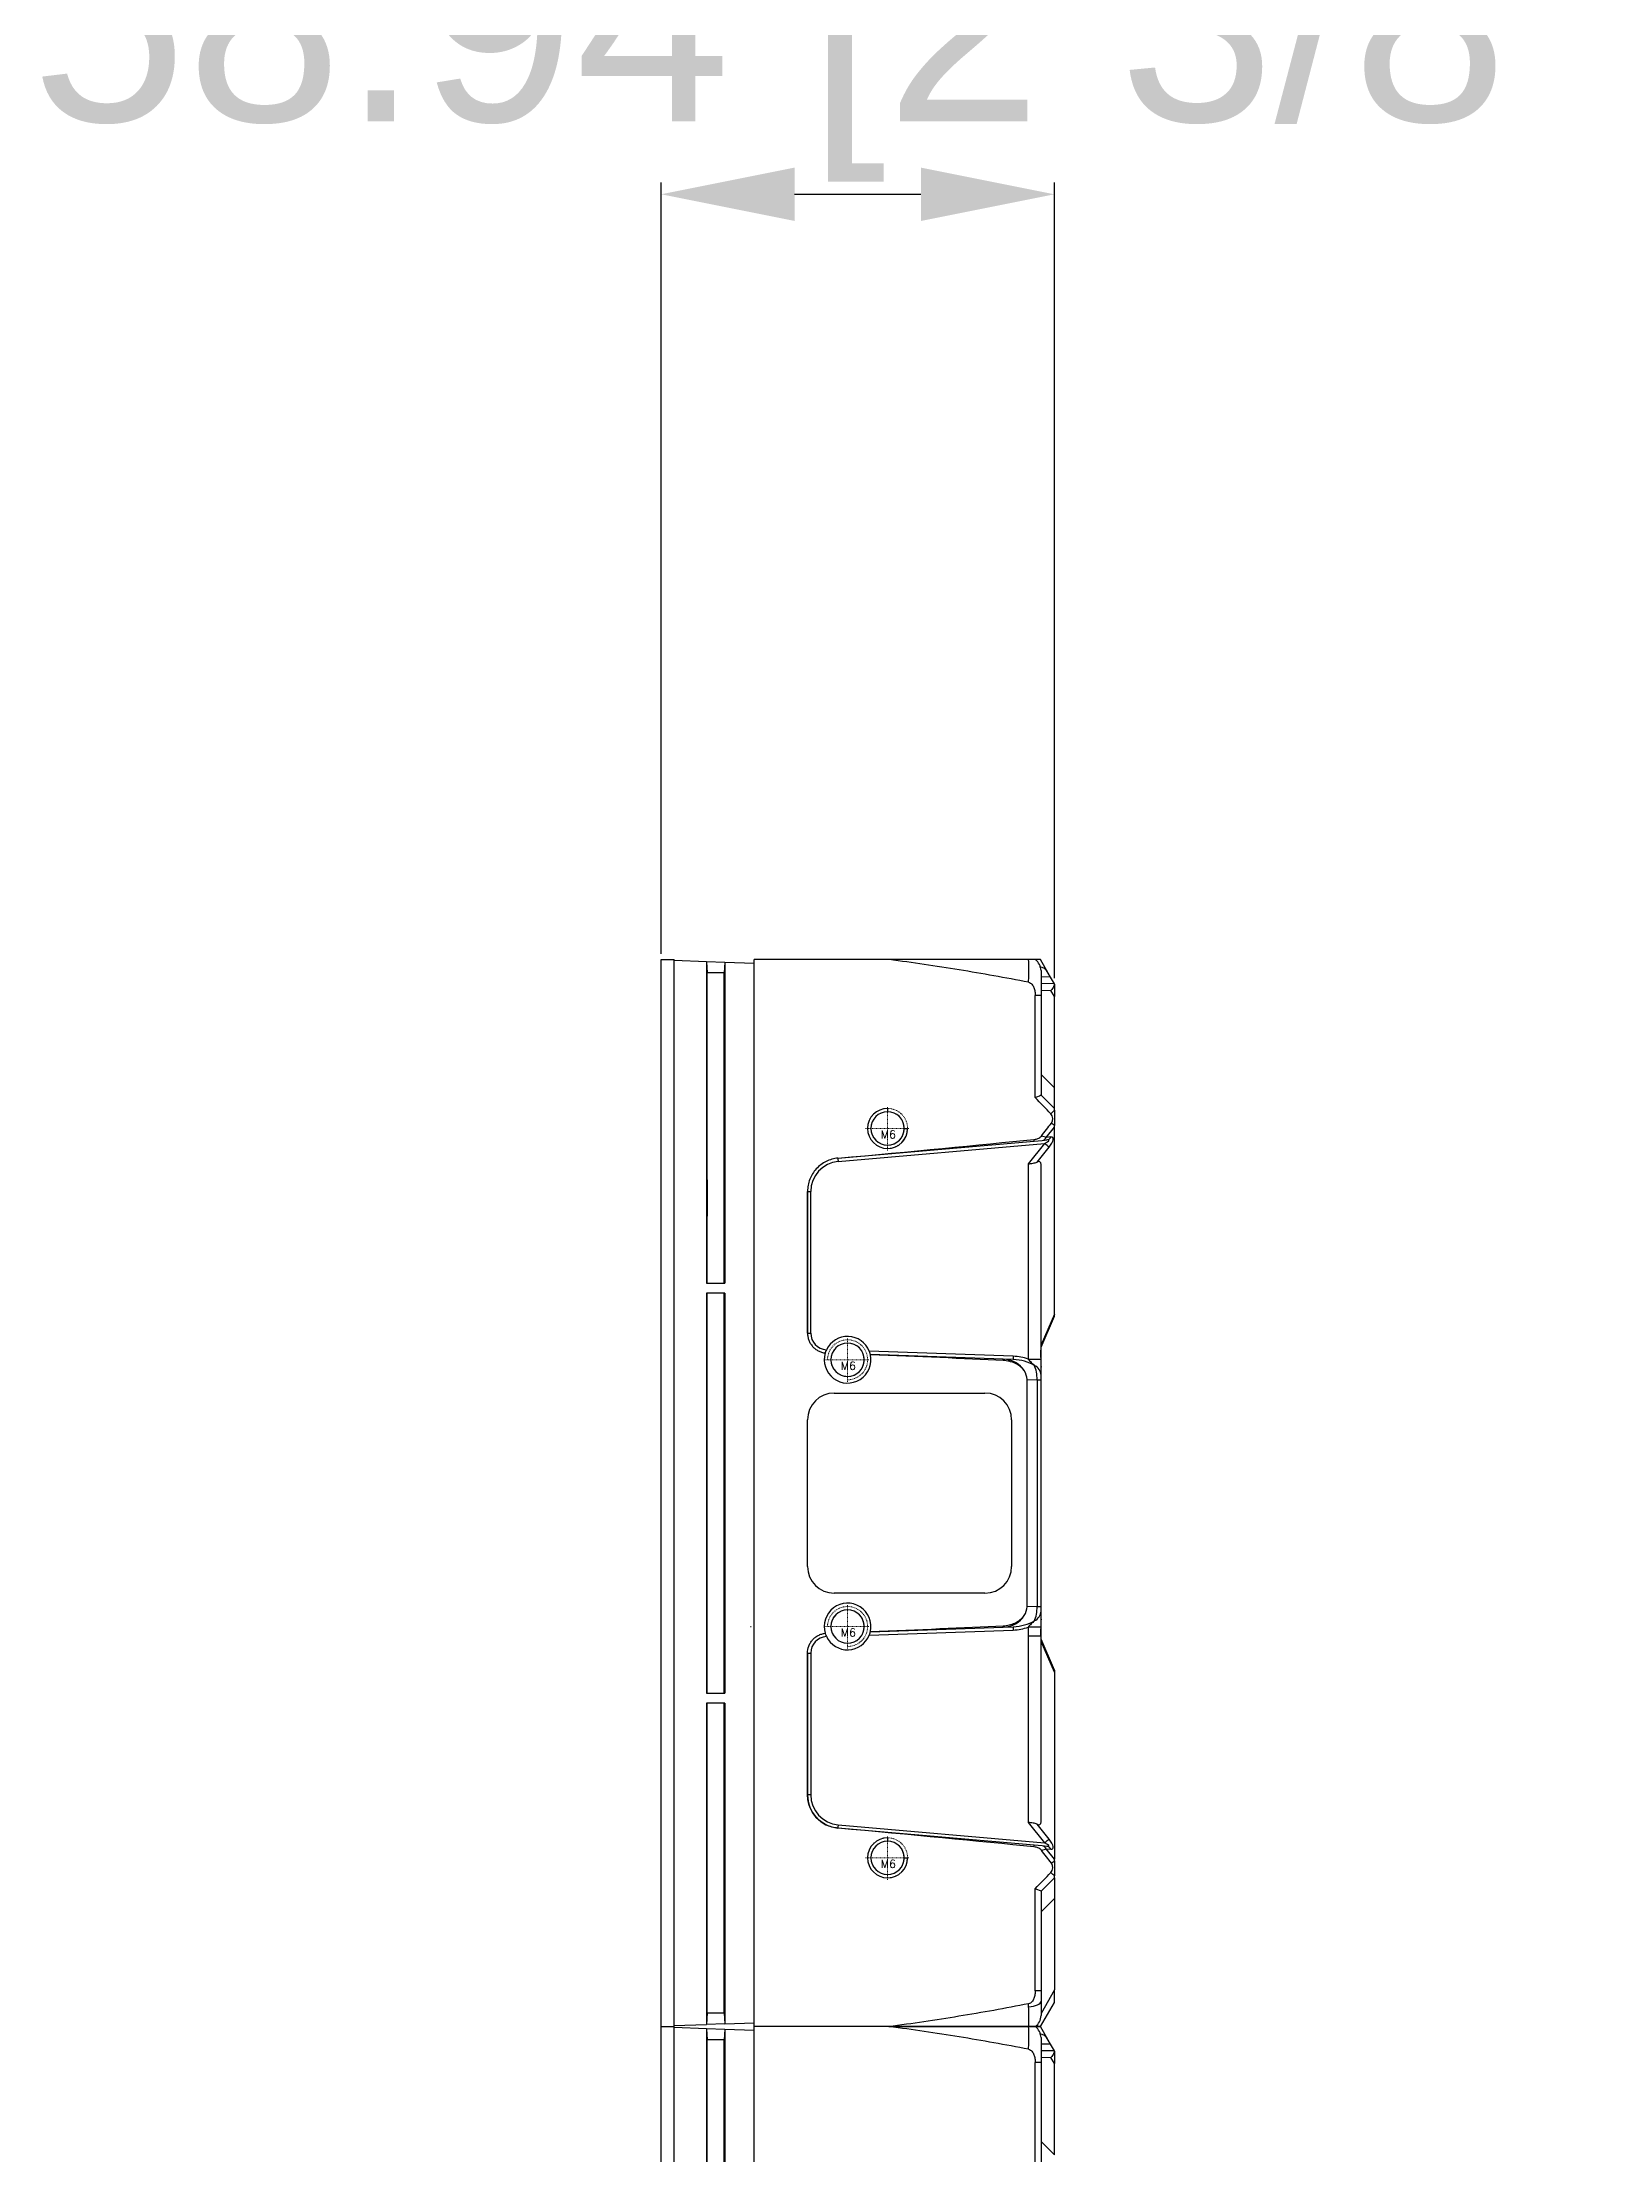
# Model space of a CAD drawing. Header units: millimetres. Extents: x 389 to 17466, y 310 to 5904.
# Drawn here: x 1372.8 to 1606.6, y 1086.9 to 1403.7 of the extents above; entities that cross this region are included whole.
import ezdxf
from ezdxf.lldxf.tags import DXFTag

# ---------------------------------------------------------------- set-up
doc = ezdxf.new("R2010")
doc.units = ezdxf.units.MM
doc.linetypes.add('CENTER', pattern=[0.6, 0.375, -0.075, 0.075, -0.075])
doc.linetypes.add('HIDDEN', pattern=[0.2, 0.1, -0.1])
doc.layers.add('1', color=7, linetype='Continuous', true_color=0xffffff)
doc.layers.add('DIM', color=4, linetype='Continuous')
doc.layers.add('screw', color=33, linetype='Continuous', lineweight=13)
doc.styles.get("Standard").update_dxf_attribs({"font": 'arial.ttf'})
doc.styles.add('TXT', font='txt.shx', dxfattribs={"bigfont": 'gbcbig.shx'})
tags = doc.linetypes.add('DASHED', pattern=[25.72, 12.86, -12.86]).pattern_tags.tags
tags[6:7] = [DXFTag(74, 4), DXFTag(75, 0), DXFTag(340, '0'), DXFTag(46, 0.0), DXFTag(50, 0.0), DXFTag(44, 0.0), DXFTag(45, 0.0)]
tags[4:5] = [DXFTag(74, 4), DXFTag(75, 0), DXFTag(340, '0'), DXFTag(46, 0.0), DXFTag(50, 0.0), DXFTag(44, 0.0), DXFTag(45, 0.0)]
doc.dimstyles.new('DIMSTYLE_14', dxfattribs={"dimtxt": 30, "dimasz": 20, "dimexe": 1.75, "dimexo": 0.875, "dimgap": 2, "dimtad": 1, "dimzin": 9, "dimdsep": 46, "dimtxsty": 'Standard', "dimblk": '_FILLED', "dimcen": 0.09, "dimadec": 0, "dimazin": 0, "dimtp": 0.05, "dimtm": 0.05, "dimtfac": 1, "dimtofl": 0, "dimtmove": 0, "dimatfit": 3, "dimldrblk": '_FILLED', "dimfxl": 1, "dimtolj": 1, "dimarcsym": 0})

# ---------------------------------------------------------------- blocks, each defined once
blk = doc.blocks.new('screw_m6_g')
at = {"layer": 'screw', "color": 1, "linetype": 'CENTER', "lineweight": 18, "ltscale": 0.12}
for p, q in [((0, -3.3), (0, 3.3)), ((-3.3, 0), (3.3, 0))]:
    blk.add_line(p, q, dxfattribs=at)
at = {"layer": 'screw', "color": 33, "linetype": 'HIDDEN', "lineweight": 18, "ltscale": 0.12}
blk.add_circle((0, 0), 2.5, dxfattribs=at)
at = {"layer": 'screw', "color": 92, "linetype": 'HIDDEN', "lineweight": 18, "ltscale": 0.12}
blk.add_arc((0, 0), 3, 270, 180, dxfattribs=at)
at = {"layer": 'screw', "color": 6, "lineweight": 18, "style": 'TXT'}
blk.add_text('M6', height=1.2, dxfattribs=at).set_placement((-1.02, -1.5))
blk = doc.blocks.new('A$C138409bd')
at = {"layer": '1', "color": 155, "linetype": 'Continuous'}
for p, q in [((1.94, 0.15), (1.94, 159.85)), ((6.8, 159.68), (1.94, 159.85)), ((6.8, 159.68), (6.8, 111.5)), ((6.81, 159.68), (6.8, 159.68)), ((6.81, 159.68), (6.89, 158.01)), ((9.53, 159.59), (6.81, 159.68)), ((9.53, 159.59), (9.45, 158.01)), ((9.53, 159.59), (9.53, 111.5)), ((13.94, 159.43), (9.53, 159.59)), ((9.53, 159.59), (9.53, 159.59)), ((13.94, 0.57), (13.94, 159.43)), ((6.89, 111.5), (6.89, 158.01)), ((9.45, 158.01), (6.89, 158.01)), ((9.45, 111.5), (9.45, 158.01)), ((6.8, 111.5), (9.53, 111.5)), ((9.53, 110), (6.8, 110)), ((6.8, 110), (6.8, 50)), ((6.89, 50), (6.89, 110)), ((9.45, 100.05), (9.45, 110)), ((9.53, 110), (9.53, 50)), ((9.45, 83.83), (9.45, 100.05)), ((9.45, 59.02), (9.45, 83.83)), ((9.45, 50), (9.45, 59.02)), ((6.8, 50), (9.53, 50)), ((6.8, 48.5), (6.8, 0.34)), ((9.53, 48.5), (6.8, 48.5)), ((6.89, 2.08), (6.89, 48.5)), ((9.45, 2.08), (9.45, 48.5)), ((9.53, 48.5), (9.53, 0.44)), ((1.94, 0.15), (6.8, 0.32)), ((6.89, 2.08), (6.8, 0.34)), ((9.53, 0.42), (6.8, 0.32)), ((6.8, 0.34), (6.8, 0.32)), ((6.89, 2.08), (9.45, 2.08)), ((9.45, 2.08), (9.53, 0.44)), ((9.53, 0.42), (13.94, 0.57)), ((9.53, 0.44), (9.53, 0.42))]:
    blk.add_line(p, q, dxfattribs=at)
at = {"layer": '1'}
for p, q in [((1.94, 0.15), (1.94, 159.85)), ((6.8, 159.68), (1.94, 159.85)), ((6.8, 159.68), (6.8, 111.5)), ((6.81, 159.68), (6.8, 159.68)), ((6.81, 159.68), (6.89, 158.01)), ((9.53, 159.59), (6.81, 159.68)), ((9.53, 159.59), (9.45, 158.01)), ((9.53, 159.59), (9.53, 111.5)), ((13.94, 159.43), (9.53, 159.59)), ((9.53, 159.59), (9.53, 159.59)), ((13.94, 0.57), (13.94, 159.43)), ((6.89, 111.5), (6.89, 158.01)), ((9.45, 158.01), (6.89, 158.01)), ((9.45, 111.5), (9.45, 158.01)), ((6.8, 111.5), (9.53, 111.5)), ((9.53, 110), (6.8, 110)), ((6.8, 110), (6.8, 50)), ((6.89, 50), (6.89, 110)), ((9.45, 100.05), (9.45, 110)), ((9.53, 110), (9.53, 50)), ((9.45, 83.83), (9.45, 100.05)), ((9.45, 59.02), (9.45, 83.83)), ((9.45, 50), (9.45, 59.02)), ((6.8, 50), (9.53, 50)), ((6.8, 48.5), (6.8, 0.34)), ((9.53, 48.5), (6.8, 48.5)), ((6.89, 2.08), (6.89, 48.5)), ((9.45, 2.08), (9.45, 48.5)), ((9.53, 48.5), (9.53, 0.44)), ((1.94, 0.15), (6.8, 0.32)), ((6.89, 2.08), (6.8, 0.34)), ((9.53, 0.42), (6.8, 0.32)), ((6.8, 0.34), (6.8, 0.32)), ((6.89, 2.08), (9.45, 2.08)), ((9.45, 2.08), (9.53, 0.44)), ((9.53, 0.42), (13.94, 0.57)), ((9.53, 0.44), (9.53, 0.42))]:
    blk.add_line(p, q, dxfattribs=at)
at = {"layer": '1', "color": 155, "linetype": 'DASHED', "lineweight": 5}
for p, q in [((6.8, 111.5), (6.8, 159.68)), ((6.81, 159.68), (6.89, 158.01)), ((9.53, 129.58), (9.53, 159.59)), ((6.89, 158.01), (9.45, 158.01)), ((9.44, 132.91), (9.44, 140.09)), ((9.55, 132.45), (9.55, 139.23)), ((6.94, 134.23), (6.94, 134.24)), ((6.93, 121.53), (6.93, 126.99)), ((9.53, 116.17), (9.53, 124.57)), ((9.55, 112.21), (9.55, 121.43)), ((6.8, 50), (6.8, 110)), ((9.55, 98.76), (9.55, 109.31)), ((9.55, 64.24), (9.55, 95.86)), ((9.55, 50.79), (9.55, 61.34)), ((9.53, 52.14), (9.53, 59.98)), ((13.44, 60.04), (13.44, 59.91)), ((6.8, 0.35), (6.8, 48.5)), ((9.55, 17.25), (9.55, 3.4)), ((9.53, 0.45), (9.53, 3.08))]:
    blk.add_line(p, q, dxfattribs=at)
at = {"layer": '1', "color": 155, "linetype": 'Continuous'}
for points in [[(13.94, 115.74), (13.95, 115.74), (13.96, 115.74)], [(13.94, 115.74), (13.95, 115.74), (13.96, 115.74)], [(13.96, 44.36), (13.95, 44.36), (13.94, 44.36)], [(13.96, 44.36), (13.95, 44.36), (13.94, 44.36)]]:
    blk.add_open_spline(points, degree=2, dxfattribs=at)
at = {"layer": '1'}
for points in [[(13.94, 115.74), (13.95, 115.74), (13.96, 115.74)], [(13.94, 115.74), (13.95, 115.74), (13.96, 115.74)], [(13.96, 44.36), (13.95, 44.36), (13.94, 44.36)], [(13.96, 44.36), (13.95, 44.36), (13.94, 44.36)]]:
    blk.add_open_spline(points, degree=2, dxfattribs=at)
at = {"layer": 'DIM', "color": 82, "linetype": 'Continuous'}
for p, q in [((0, 0), (0, 160)), ((0, 160), (1.94, 160)), ((1.94, 0), (1.94, 160)), ((0, 0), (1.94, 0))]:
    blk.add_line(p, q, dxfattribs=at)
blk = doc.blocks.new('_FILLED')
at = {"color": 0, "linetype": 'ByBlock'}
blk.add_solid([(0, 0), (-1, 0.2), (-1, -0.2)], dxfattribs=at)
blk = doc.blocks.new('*D176')
at = {"color": 0, "lineweight": -2, "transparency": 16777216}
for p, q in [((1465.57, 1267.03), (1465.57, 1382.67)), ((1524.51, 1263.39), (1524.51, 1382.67)), ((1485.57, 1380.92), (1504.51, 1380.92))]:
    blk.add_line(p, q, dxfattribs=at)
at = {"layer": 'Defpoints', "color": 0, "transparency": 16777216}
for p in [(1524.51, 1380.92), (1465.57, 1266.16), (1524.51, 1262.52)]:
    blk.add_point(p, dxfattribs=at)
at = {"color": 0, "lineweight": -2, "transparency": 16777216, "xscale": 20, "yscale": 20, "zscale": 20, "rotation": 180}
blk.add_blockref('_FILLED', (1465.57, 1380.92), dxfattribs=at)
at = {"color": 0, "lineweight": -2, "transparency": 16777216, "xscale": 20, "yscale": 20, "zscale": 20}
blk.add_blockref('_FILLED', (1524.51, 1380.92), dxfattribs=at)
at = {"color": 0, "transparency": 16777216, "insert": (1495.04, 1402.34), "char_height": 30, "attachment_point": 5}
blk.add_mtext('\\A1;58.94 [2 3/8"]', dxfattribs=at)

msp = doc.modelspace()

# ---------------------------------------------------------------- linework, layer by layer
at = {"color": 7, "linetype": 'Continuous', "true_color": 0xffffff}
for p, q in [((1499.7629, 1266.1558), (1479.5084, 1266.1558)), ((1479.5084, 1106.1558), (1479.5084, 1266.1558)), ((1520.6418, 1266.1558), (1499.7629, 1266.1558)), ((1521.6435, 1266.1558), (1520.6418, 1266.1558)), ((1521.7152, 1266.1558), (1521.7678, 1266.0627)), ((1522.4518, 1266.1558), (1521.7152, 1266.1558)), ((1523.5865, 1264.1489), (1522.4518, 1266.1558)), ((1523.9374, 1263.5283), (1523.5865, 1264.1489)), ((1522.5084, 1260.8016), (1521.6435, 1260.8016)), ((1521.6435, 1245.4723), (1521.6435, 1260.8016)), ((1523.9374, 1263.5283), (1522.5081, 1263.5533)), ((1524.5084, 1262.5185), (1522.5084, 1262.5534)), ((1522.5084, 1261.5671), (1523.9947, 1261.5411)), ((1522.5084, 1260.8016), (1522.5084, 1245.8424)), ((1524.5084, 1262.5185), (1523.9374, 1263.5283)), ((1524.5084, 1260.6327), (1523.9947, 1261.5411)), ((1524.5084, 1262.4567), (1524.5084, 1262.5185)), ((1524.5084, 1262.4567), (1524.5084, 1260.6327)), ((1524.5084, 1246.9467), (1524.5084, 1260.6327)), ((1524.5084, 1246.9467), (1522.5084, 1248.9467)), ((1524.5084, 1243.8424), (1522.5084, 1245.8424)), ((1524.5084, 1243.8424), (1524.5084, 1246.9467)), ((1499.5084, 1243.8412), (1499.5084, 1243.3412)), ((1524.5084, 1243.5648), (1524.5084, 1243.8424)), ((1524.5084, 1243.5648), (1524.5084, 1241.2956)), ((1492.0726, 1236.3803), (1521.4674, 1238.952)), ((1492.0987, 1235.8822), (1523.0345, 1238.5887)), ((1502.0084, 1240.8412), (1502.5084, 1240.8412)), ((1523.0345, 1238.5887), (1520.5782, 1235.5253)), ((1521.4674, 1238.952), (1522.6811, 1239.0582)), ((1522.6811, 1239.0582), (1523.361, 1239.1176)), ((1523.3011, 1239.4997), (1524.5084, 1241.022)), ((1523.981, 1239.5592), (1523.3011, 1239.4997)), ((1524.5084, 1241.022), (1524.5084, 1241.2956)), ((1524.5084, 1213.005), (1524.5084, 1241.022)), ((1520.5782, 1235.5253), (1520.5782, 1206.2511)), ((1521.9223, 1235.8087), (1523.7067, 1238.034)), ((1522.5084, 1207.6035), (1522.5084, 1235.4374)), ((1487.5084, 1231.3993), (1487.507, 1231.3993)), ((1487.507, 1231.3993), (1487.507, 1210.1563)), ((1487.5084, 1231.3993), (1487.9909, 1231.3993)), ((1487.5084, 1210.1563), (1487.5084, 1231.3993)), ((1487.9909, 1210.1563), (1487.9909, 1231.3993)), ((1487.5084, 1210.1563), (1487.507, 1210.1563)), ((1487.5084, 1210.1563), (1487.9909, 1210.1563)), ((1524.5084, 1213.005), (1522.5084, 1208.3948)), ((1522.5084, 1208.0668), (1524.5084, 1212.677)), ((1524.5084, 1212.677), (1524.5084, 1213.005)), ((1490.1586, 1207.1701), (1490.1606, 1207.1765)), ((1518.3477, 1206.682), (1496.766, 1207.4357)), ((1516.8525, 1206.2345), (1496.9216, 1206.9305)), ((1496.9278, 1206.9025), (1496.9216, 1206.9305)), ((1522.4914, 1207.6035), (1522.5084, 1207.6035)), ((1522.4914, 1207.6035), (1522.4914, 1206.2511)), ((1522.5084, 1206.2798), (1522.5084, 1207.6035)), ((1518.3477, 1206.1823), (1516.8525, 1206.2345)), ((1520.5782, 1206.2511), (1522.4914, 1206.2511)), ((1522.5084, 1205.0535), (1522.5084, 1206.2798)), ((1522.5084, 1203.8509), (1522.5084, 1205.0535)), ((1522.5084, 1203.1297), (1522.5084, 1203.8509)), ((1491.5084, 1201.1558), (1514.1084, 1201.1558)), ((1520.4084, 1203.1826), (1521.9226, 1203.1297)), ((1520.4084, 1169.1289), (1520.4084, 1203.1826)), ((1521.9226, 1203.1297), (1521.9226, 1169.1818)), ((1521.9226, 1203.1297), (1522.5084, 1203.1297)), ((1522.5084, 1169.1818), (1522.5084, 1203.1297)), ((1487.5084, 1175.1558), (1487.5084, 1197.1558)), ((1518.1084, 1197.1558), (1518.1084, 1175.1558)), ((1514.1084, 1171.1558), (1491.5084, 1171.1558)), ((1521.9226, 1169.1818), (1520.4084, 1169.1289)), ((1521.9226, 1169.1818), (1522.5084, 1169.1818)), ((1522.5084, 1168.4606), (1522.5084, 1169.1818)), ((1496.9216, 1165.381), (1516.8525, 1166.077)), ((1516.8525, 1166.077), (1518.3477, 1166.1292)), ((1520.5782, 1166.0604), (1520.5782, 1164.708)), ((1522.4914, 1166.0604), (1520.5782, 1166.0604)), ((1522.4914, 1166.0604), (1522.4914, 1164.708)), ((1522.5084, 1167.258), (1522.5084, 1168.4606)), ((1522.5084, 1166.0317), (1522.5084, 1167.258)), ((1522.5084, 1164.708), (1522.5084, 1166.0317)), ((1496.766, 1164.8758), (1518.3477, 1165.6295)), ((1496.9216, 1165.381), (1496.9278, 1165.409)), ((1522.4914, 1164.708), (1520.5782, 1164.708)), ((1520.5782, 1164.708), (1520.5782, 1136.7862)), ((1522.5084, 1164.708), (1522.4914, 1164.708)), ((1522.5084, 1136.8741), (1522.5084, 1164.708)), ((1524.5084, 1159.6345), (1522.5084, 1164.2447)), ((1524.5084, 1159.3065), (1522.5084, 1163.9167)), ((1487.5084, 1162.1552), (1487.507, 1162.1552)), ((1487.507, 1162.1552), (1487.507, 1140.9122)), ((1487.5084, 1140.9122), (1487.5084, 1162.1552)), ((1487.5084, 1162.1552), (1487.9909, 1162.1552)), ((1487.9909, 1162.1552), (1487.9909, 1140.9122)), ((1524.5084, 1159.6345), (1524.5084, 1159.3065)), ((1524.5084, 1159.3065), (1524.5084, 1131.2895)), ((1487.5084, 1140.9122), (1487.507, 1140.9122)), ((1487.9909, 1140.9122), (1487.5084, 1140.9122)), ((1521.4674, 1133.3595), (1492.0726, 1135.9312)), ((1492.0987, 1136.4293), (1523.0345, 1133.7228)), ((1499.5084, 1134.4703), (1499.5084, 1133.9703)), ((1520.5782, 1136.7862), (1523.0345, 1133.7228)), ((1523.7067, 1134.2775), (1521.9223, 1136.5028)), ((1502.0084, 1131.4703), (1502.5084, 1131.4703)), ((1522.6811, 1133.2533), (1521.4674, 1133.3595)), ((1523.361, 1133.1939), (1522.6811, 1133.2533)), ((1523.3011, 1132.8118), (1523.981, 1132.7523)), ((1524.5084, 1131.2895), (1523.3011, 1132.8118)), ((1524.5084, 1131.0159), (1524.5084, 1131.2895)), ((1524.5084, 1131.0159), (1524.5084, 1128.7467)), ((1522.5084, 1126.4691), (1524.5084, 1128.4691)), ((1524.5084, 1128.4691), (1524.5084, 1128.7467)), ((1524.5084, 1128.4691), (1524.5084, 1125.3648)), ((1521.6435, 1111.5458), (1521.6435, 1126.8392)), ((1522.5084, 1126.4691), (1522.5084, 1111.5458)), ((1524.5084, 1125.3648), (1522.5084, 1123.3648)), ((1524.5084, 1125.3648), (1524.5084, 1111.6788)), ((1520.6575, 1109.1447), (1520.6421, 1109.5786)), ((1522.5084, 1111.5458), (1521.6435, 1111.5458)), ((1522.4518, 1106.1558), (1524.5084, 1109.793)), ((1524.5084, 1111.6788), (1522.5084, 1108.1416)), ((1522.5084, 1111.5458), (1522.5084, 1109.9809)), ((1522.5084, 1109.9809), (1522.5084, 1107.8024)), ((1524.5084, 1109.793), (1524.5084, 1111.6788)), ((1499.6939, 1106.1558), (1479.5084, 1106.1558)), ((1499.7629, 1106.1558), (1479.5084, 1106.1558)), ((1479.5084, 946.1558), (1479.5084, 1106.1558)), ((1499.6939, 1106.1558), (1520.6421, 1106.1558)), ((1520.6418, 1106.1558), (1499.7629, 1106.1558)), ((1521.6435, 1106.1558), (1520.6418, 1106.1558)), ((1520.6421, 1106.1558), (1521.6435, 1106.1558)), ((1521.6435, 1106.1558), (1522.4518, 1106.1558)), ((1521.7152, 1106.1558), (1521.7678, 1106.0627)), ((1522.4518, 1106.1558), (1521.7152, 1106.1558)), ((1523.5865, 1104.1489), (1522.4518, 1106.1558)), ((1523.9374, 1103.5283), (1522.5081, 1103.5533)), ((1524.5084, 1102.5185), (1522.5084, 1102.5534)), ((1523.9374, 1103.5283), (1523.5865, 1104.1489)), ((1524.5084, 1102.5185), (1523.9374, 1103.5283)), ((1524.5084, 1102.4567), (1524.5084, 1102.5185)), ((1524.5084, 1102.4567), (1524.5084, 1100.6327)), ((1522.5084, 1100.8016), (1521.6435, 1100.8016)), ((1521.6435, 1085.4723), (1521.6435, 1100.8016)), ((1522.5084, 1101.5671), (1523.9947, 1101.5411)), ((1522.5084, 1100.8016), (1522.5084, 1085.8424)), ((1524.5084, 1100.6327), (1523.9947, 1101.5411)), ((1524.5084, 1086.9467), (1524.5084, 1100.6327)), ((1524.5084, 1086.9467), (1522.5084, 1088.9467))]:
    msp.add_line(p, q, dxfattribs=at)
for centre, radius, start, end in [((1520.5084, 1264.5091), 2, 0, 55.419837), ((1499.5084, 1240.8412), 3, 90, 0), ((1499.5084, 1240.8412), 2.5, 90, 0), ((1499.5084, 1240.8412), 2.5, 0, 90), ((1523.2254, 1242.2969), 1.063, 322.57469, 43.872945), ((1492.4909, 1231.3993), 4.5, 95, 180), ((1490.4909, 1210.1563), 2.5, 180, 266.729489), ((1493.5084, 1206.1558), 3.5, 163.152704, 12.318559), ((1493.5084, 1206.1558), 3.5, 21.449963, 154.539069), ((1493.5084, 1206.1558), 2.5, 90, 89.999906), ((1491.5084, 1197.1558), 4, 90, 180), ((1514.1084, 1197.1558), 4, 0, 90), ((1491.5084, 1175.1558), 4, 180, 270), ((1514.1084, 1175.1558), 4, 270, 0), ((1493.5084, 1166.1558), 3.5, 347.681441, 196.847296), ((1493.5084, 1166.1558), 2.5, 90, 89.999906), ((1490.4909, 1162.1552), 2.5, 93.270511, 180), ((1493.5084, 1166.1558), 3.5, 205.460931, 338.550037), ((1492.5084, 1140.9122), 5, 180, 265), ((1492.4909, 1140.9122), 4.5, 180, 265), ((1499.5084, 1131.4703), 3, 90, 0), ((1499.5084, 1131.4703), 2.5, 90, 0), ((1499.5084, 1131.4703), 2.5, 0, 90), ((1523.2254, 1130.0146), 1.063, 316.127055, 37.42531), ((1520.5084, 1107.8024), 2, 304.580163, 0), ((1520.5084, 1104.5091), 2, 0, 55.419837)]:
    msp.add_arc(centre, radius, start, end, dxfattribs=at)
for centre, major_axis, ratio, start_param, end_param in [((1522.7246, 1263.6415), (-0.7287, 1.3301), 0.65927656, 4.73274637, 5.93659404), ((1520.5084, 1245.014), (-2, -0.8284), 0.00617106, 2.1717779, 3.13903652), ((1426.171, 1339.3514), (114.5887, -114.5887), 0.01234165, 0.56027198, 0.59842544), ((1523.2254, 1242.2969), (-1.4142, -1.4142), 0.01234165, 2.13106831, 2.69482401), ((1483.4697, 1236.6314), (57.2986, 5.013), 0.01738601, 4.86160843, 5.43564829), ((1521.3802, 1239.9482), (0.0872, -0.9962), 0.01738601, 0, 0.72325931), ((1426.171, 1119.9135), (-114.5867, -144.4911), 0.01084528, 2.55641211, 2.58129301), ((1521.3615, 1239.9465), (-2.155, 0.5014), 0.00443093, 3.59349983, 4.12511218), ((1522.594, 1240.0544), (0.0872, -0.9962), 0.83137118, 0, 0.90941403), ((1521.9724, 1238.4942), (-1.7434, -0.5669), 0.15798453, 2.17351674, 3.74127137), ((1522.9996, 1238.5887), (-0.7802, 0.6256), 0.02183978, 3.59568381, 4.68515783), ((1523.2739, 1240.1138), (0.0872, -0.9962), 0.83137118, 0, 0.90941403), ((1522.6795, 1237.9396), (-1.5824, -1.5434), 0.31531687, 1.94173851, 3.50949314), ((1523.2254, 1242.2969), (-1.567, 1.2427), 0.01084528, 3.76189291, 4.15208934), ((1492.1162, 1235.8822), (-0.0436, 0.4981), 0.03476685, 0, 1.56775463), ((1491.9855, 1237.3765), (0.0872, -0.9962), 0.01738601, 0, 0.14921945), ((1520.5084, 1232.8879), (-1.8463, -2.9615), 0.25965506, 2.74694002, 3.53251727), ((1483.4697, 1206.3997), (-57.2987, 2.0009), 0.01744178, 4.0909819, 4.4759059), ((1516.8176, 1205.2351), (0.0349, 0.9994), 0.01744178, 5.66177823, 6.28318531), ((1516.7466, 1203.2364), (-3.5844, 0.1217), 0.83648297, 3.62505593, 4.71123694), ((1518.3651, 1206.682), (-0.0174, -0.4997), 0.03487826, 4.71360696, 6.28318531), ((1518.2211, 1203.1843), (-5.1275, 0.1734), 0.68220517, 4.2579442, 4.7107765), ((1518.2386, 1203.1843), (-4.7742, 0.1621), 0.62801245, 3.98122979, 4.71086024), ((1516.1657, 1203.2567), (-4.2413, 0.1481), 0.70689131, 3.16627283, 3.62620798), ((1520.5084, 1203.105), (-0.0598, -2.9997), 0.47117881, 1.58842652, 2.40491222), ((1520.5084, 1203.8509), (-2, 0), 0.83951735, 3.14159265, 4.19232298), ((1516.1657, 1169.0548), (-4.2413, -0.1481), 0.70689131, 2.65697733, 3.11691248), ((1520.5084, 1169.2065), (-0.0598, 2.9997), 0.47117881, 3.87827309, 4.69475879), ((1483.4697, 1165.9118), (-57.2987, -2.0009), 0.01744178, 1.80727941, 2.19220341), ((1516.7466, 1169.0751), (-3.5844, -0.1217), 0.83648297, 1.57194837, 2.65812937), ((1516.8176, 1167.0764), (0.0349, -0.9994), 0.01744178, 0, 0.62140708), ((1518.3651, 1165.6295), (-0.0174, 0.4997), 0.03487826, 0, 1.56957835), ((1518.2386, 1169.1272), (-4.7742, -0.1621), 0.62801245, 1.57232507, 2.30195552), ((1518.2211, 1169.1272), (-5.1275, -0.1734), 0.68220517, 1.57240881, 2.02524111), ((1520.5084, 1168.4606), (2, 0), 0.83951735, 5.23245498, 6.28318531), ((1492.1162, 1136.4293), (-0.0436, -0.4981), 0.03476685, 4.71543068, 6.28318531), ((1491.9855, 1134.935), (0.0872, 0.9962), 0.01738601, 6.13396586, 6.28318531), ((1483.4697, 1135.6801), (57.2986, -5.013), 0.01738601, 0.84753701, 1.42157688), ((1520.5084, 1139.4236), (-1.8463, 2.9615), 0.25965506, 2.75066804, 3.53624528), ((1522.9996, 1133.7228), (-0.7802, -0.6256), 0.02183978, 1.59802748, 2.6875015), ((1522.6795, 1134.3719), (-1.5824, 1.5434), 0.31531687, 2.77369217, 4.3414468), ((1521.3802, 1132.3633), (0.0872, 0.9962), 0.01738601, 5.55992599, 6.28318531), ((1521.3615, 1132.365), (-2.155, -0.5014), 0.00443093, 2.15807313, 2.68968547), ((1426.171, 1252.398), (-114.5867, 144.4911), 0.01084528, 3.70189229, 3.7267732), ((1522.594, 1132.2571), (0.0872, 0.9962), 0.83137118, 5.37377127, 6.28318531), ((1521.9724, 1133.8173), (-1.7434, 0.5669), 0.15798453, 2.54191393, 4.10966856), ((1523.2739, 1132.1977), (0.0872, 0.9962), 0.83137118, 5.37377127, 6.28318531), ((1523.2254, 1130.0146), (1.567, 1.2427), 0.01084528, 5.27268862, 5.66288505), ((1426.171, 1032.9601), (-114.5887, -114.5887), 0.01234165, 2.54316721, 2.58132067), ((1523.2254, 1130.0146), (-1.4142, 1.4142), 0.01234165, 3.5883613, 4.152117), ((1520.5084, 1127.2975), (-2, 0.8284), 0.00617106, 3.14414879, 4.11140741), ((1520.5084, 1109.9809), (2, 0), 0.41928599, 4.78702416, 6.28318531), ((1522.7246, 1103.6415), (-0.7287, 1.3301), 0.65927656, 4.73274637, 5.93659404)]:
    msp.add_ellipse(centre, major_axis=major_axis, ratio=ratio, start_param=start_param, end_param=end_param, dxfattribs=at)
for points, knots in [([(1520.6418, 1262.7625), (1517.179, 1263.4339), (1513.7078, 1264.0528), (1506.7494, 1265.191), (1503.2624, 1265.7123), (1499.7629, 1266.1558)], [0, 0, 0, 0, 0.5, 0.5, 1, 1, 1, 1]), ([(1520.6418, 1262.7625), (1520.6566, 1263.1478), (1520.6679, 1263.5173), (1520.6831, 1264.2178), (1520.6869, 1264.5379), (1520.6869, 1265.12), (1520.683, 1265.3836), (1520.6679, 1265.8278), (1520.6567, 1266.0116), (1520.6418, 1266.1558)], [0, 0, 0, 0, 0.25, 0.25, 0.5, 0.5, 0.75, 0.75, 1, 1, 1, 1]), ([(1522.5084, 1264.5091), (1522.5084, 1264.5091), (1522.5084, 1264.4849), (1522.5084, 1264.3904), (1522.5084, 1264.3189), (1522.5084, 1264.1326), (1522.5084, 1264.0187), (1522.5084, 1263.7496), (1522.5084, 1263.5932), (1522.5084, 1263.2516), (1522.5084, 1263.0652), (1522.5084, 1262.6607), (1522.5084, 1262.4453), (1522.5084, 1262), (1522.5084, 1261.7671), (1522.5084, 1261.2883), (1522.5084, 1261.0463), (1522.5084, 1260.8016)], [0, 0, 0, 0, 0.125, 0.125, 0.25, 0.25, 0.375, 0.375, 0.5, 0.5, 0.625, 0.625, 0.75, 0.75, 0.875, 0.875, 1, 1, 1, 1]), ([(1520.6418, 1262.7625), (1520.7399, 1262.7434), (1520.831, 1262.7047), (1520.999, 1262.5982), (1521.0724, 1262.5328), (1521.2703, 1262.3113), (1521.3662, 1262.1379), (1521.5135, 1261.7707), (1521.5626, 1261.5817), (1521.6278, 1261.1962), (1521.6435, 1260.9988), (1521.6435, 1260.8016)], [0, 0, 0, 0, 0.125, 0.125, 0.25, 0.25, 0.5, 0.5, 0.75, 0.75, 1, 1, 1, 1]), ([(1524.5084, 1262.4567), (1524.503, 1262.4208), (1524.491, 1262.3696), (1524.4483, 1262.2445), (1524.418, 1262.1713), (1524.2945, 1261.9281), (1524.1665, 1261.7328), (1523.9947, 1261.5411)], [0, 0, 0, 0, 0.25, 0.25, 0.5, 0.5, 1, 1, 1, 1]), ([(1521.457, 1239.2024), (1521.6615, 1239.2234), (1521.8646, 1239.2647), (1522.2461, 1239.4082), (1522.4308, 1239.5116), (1522.5574, 1239.6767)], [0, 0, 0, 0, 0.5, 0.5, 1, 1, 1, 1]), ([(1492.0742, 1236.3916), (1491.7633, 1236.3635), (1491.4598, 1236.3072), (1490.8673, 1236.1404), (1490.5759, 1236.0287), (1490.0191, 1235.7531), (1489.7569, 1235.5915), (1489.2641, 1235.2215), (1489.0314, 1235.0107), (1488.6134, 1234.5543), (1488.4274, 1234.3091), (1488.101, 1233.7849), (1487.9601, 1233.5036), (1487.7363, 1232.9286), (1487.6514, 1232.6327), (1487.5365, 1232.024), (1487.507, 1231.7115), (1487.507, 1231.3993)], [0, 0, 0, 0, 0.125, 0.125, 0.25, 0.25, 0.375, 0.375, 0.5, 0.5, 0.625, 0.625, 0.75, 0.75, 0.875, 0.875, 1, 1, 1, 1]), ([(1520.5782, 1235.5253), (1520.704, 1235.54), (1520.8329, 1235.5551), (1521.079, 1235.5878), (1521.1982, 1235.6057), (1521.4284, 1235.6485), (1521.539, 1235.6735), (1521.7423, 1235.7326), (1521.8363, 1235.767), (1521.9223, 1235.8087)], [0, 0, 0, 0, 0.25, 0.25, 0.5, 0.5, 0.75, 0.75, 1, 1, 1, 1]), ([(1487.507, 1210.1563), (1487.507, 1209.9727), (1487.5237, 1209.7919), (1487.589, 1209.4358), (1487.6382, 1209.2593), (1487.7681, 1208.9174), (1487.8477, 1208.7546), (1488.0354, 1208.4447), (1488.1447, 1208.2962), (1488.3867, 1208.0237), (1488.5188, 1207.8998), (1488.8045, 1207.6763), (1488.9599, 1207.576), (1489.282, 1207.4075), (1489.4493, 1207.3384), (1489.7964, 1207.2305), (1489.9771, 1207.1919), (1490.1586, 1207.1701)], [0, 0, 0, 0, 0.125, 0.125, 0.25, 0.25, 0.375, 0.375, 0.5, 0.5, 0.625, 0.625, 0.75, 0.75, 0.875, 0.875, 1, 1, 1, 1]), ([(1490.3483, 1207.6604), (1490.2902, 1207.5384), (1490.2413, 1207.415), (1490.1766, 1207.2321), (1490.1606, 1207.1765), (1490.1606, 1207.1765)], [0, 0, 0, 0, 0.50003406, 0.50003406, 1, 1, 1, 1]), ([(1496.9216, 1206.9305), (1496.9216, 1206.9305), (1496.9091, 1206.9892), (1496.8566, 1207.18), (1496.8155, 1207.3095), (1496.766, 1207.4357)], [0, 0, 0, 0, 0.5, 0.5, 1, 1, 1, 1]), ([(1519.9675, 1204.5224), (1519.8816, 1204.6466), (1519.7862, 1204.7623), (1519.5791, 1204.9789), (1519.4666, 1205.0804), (1519.1134, 1205.3588), (1518.8576, 1205.5111), (1518.313, 1205.7613), (1518.0279, 1205.8568), (1517.4509, 1205.9921), (1517.1565, 1206.0331), (1516.8562, 1206.0473)], [0, 0, 0, 0, 0.125, 0.125, 0.25, 0.25, 0.5, 0.5, 0.75, 0.75, 1, 1, 1, 1]), ([(1520.5782, 1206.2511), (1520.7265, 1206.0824), (1520.8817, 1205.9215), (1521.1939, 1205.6097), (1521.3515, 1205.4577), (1521.5023, 1205.308)], [0, 0, 0, 0, 0.5, 0.5, 1, 1, 1, 1]), ([(1516.8562, 1166.2642), (1517.1563, 1166.2784), (1517.4516, 1166.3194), (1518.0321, 1166.4559), (1518.3191, 1166.5526), (1518.8591, 1166.8014), (1519.1163, 1166.9545), (1519.5879, 1167.3272), (1519.7956, 1167.5407), (1519.9675, 1167.7891)], [0, 0, 0, 0, 0.25, 0.25, 0.5, 0.5, 0.75, 0.75, 1, 1, 1, 1]), ([(1521.5023, 1167.0035), (1521.3515, 1166.8537), (1521.1939, 1166.7019), (1520.8817, 1166.39), (1520.7264, 1166.2291), (1520.5782, 1166.0604)], [0, 0, 0, 0, 0.5, 0.5, 1, 1, 1, 1]), ([(1487.507, 1162.1552), (1487.507, 1162.5224), (1487.5752, 1162.8875), (1487.7686, 1163.3949), (1487.8489, 1163.5594), (1488.0388, 1163.872), (1488.1467, 1164.0177), (1488.3874, 1164.2883), (1488.5217, 1164.4144), (1488.8092, 1164.6385), (1488.9615, 1164.7364), (1489.2829, 1164.9044), (1489.4539, 1164.9748), (1489.8012, 1165.0821), (1489.9782, 1165.1198), (1490.1586, 1165.1414)], [0, 0, 0, 0, 0.25, 0.25, 0.375, 0.375, 0.5, 0.5, 0.625, 0.625, 0.75, 0.75, 0.875, 0.875, 1, 1, 1, 1]), ([(1490.1606, 1165.135), (1490.1606, 1165.135), (1490.1767, 1165.0792), (1490.241, 1164.8973), (1490.2903, 1164.7731), (1490.3483, 1164.6511)], [0, 0, 0, 0, 0.5, 0.5, 1, 1, 1, 1]), ([(1496.766, 1164.8758), (1496.8156, 1165.0021), (1496.8564, 1165.1306), (1496.9092, 1165.3225), (1496.9216, 1165.381), (1496.9216, 1165.381)], [0, 0, 0, 0, 0.50003293, 0.50003293, 1, 1, 1, 1]), ([(1492.0742, 1135.9199), (1491.7633, 1135.948), (1491.4548, 1136.0053), (1490.8586, 1136.174), (1490.5714, 1136.2849), (1490.0186, 1136.5588), (1489.7509, 1136.724), (1489.2575, 1137.0955), (1489.0297, 1137.3024), (1488.612, 1137.7589), (1488.4225, 1138.0094), (1488.0975, 1138.533), (1487.9597, 1138.8085), (1487.7347, 1139.3875), (1487.6493, 1139.6877), (1487.5359, 1140.2928), (1487.507, 1140.6), (1487.507, 1140.9122)], [0, 0, 0, 0, 0.125, 0.125, 0.25, 0.25, 0.375, 0.375, 0.5, 0.5, 0.625, 0.625, 0.75, 0.75, 0.875, 0.875, 1, 1, 1, 1]), ([(1521.9223, 1136.5028), (1521.8363, 1136.5445), (1521.7423, 1136.5789), (1521.539, 1136.638), (1521.4284, 1136.663), (1521.1982, 1136.7058), (1521.079, 1136.7237), (1520.8329, 1136.7564), (1520.704, 1136.7715), (1520.5782, 1136.7862)], [0, 0, 0, 0, 0.25, 0.25, 0.5, 0.5, 0.75, 0.75, 1, 1, 1, 1]), ([(1522.5574, 1132.6348), (1522.4943, 1132.7171), (1522.4144, 1132.7847), (1522.2424, 1132.8957), (1522.1488, 1132.94), (1521.8609, 1133.0479), (1521.6613, 1133.0881), (1521.457, 1133.1091)], [0, 0, 0, 0, 0.25, 0.25, 0.5, 0.5, 1, 1, 1, 1]), ([(1520.6421, 1109.5786), (1517.169, 1108.9015), (1513.686, 1108.277), (1506.7036, 1107.1286), (1503.2039, 1106.6026), (1499.6939, 1106.1558)], [0, 0, 0, 0, 0.5, 0.5, 1, 1, 1, 1]), ([(1521.6435, 1111.5458), (1521.6435, 1111.3481), (1521.6281, 1111.1527), (1521.5634, 1110.7668), (1521.5137, 1110.5744), (1521.3674, 1110.2076), (1521.2703, 1110.0317), (1521.0094, 1109.7377), (1520.8384, 1109.6169), (1520.6421, 1109.5786)], [0, 0, 0, 0, 0.25, 0.25, 0.5, 0.5, 0.75, 0.75, 1, 1, 1, 1]), ([(1520.6421, 1106.1558), (1520.6556, 1106.2856), (1520.6664, 1106.4529), (1520.6815, 1106.8463), (1520.686, 1107.0725), (1520.6879, 1107.4563), (1520.6878, 1107.5925), (1520.6859, 1107.8749), (1520.6842, 1108.0213), (1520.6768, 1108.476), (1520.6688, 1108.7996), (1520.6575, 1109.1447)], [0, 0, 0, 0, 0.25, 0.25, 0.5, 0.5, 0.625, 0.625, 0.75, 0.75, 1, 1, 1, 1]), ([(1520.6418, 1102.7625), (1517.179, 1103.4339), (1513.7078, 1104.0528), (1506.7494, 1105.191), (1503.2624, 1105.7123), (1499.7629, 1106.1558)], [0, 0, 0, 0, 0.5, 0.5, 1, 1, 1, 1]), ([(1520.6418, 1102.7625), (1520.6566, 1103.1478), (1520.6679, 1103.5173), (1520.6831, 1104.2178), (1520.6869, 1104.5379), (1520.6869, 1105.12), (1520.683, 1105.3836), (1520.6679, 1105.8278), (1520.6567, 1106.0116), (1520.6418, 1106.1558)], [0, 0, 0, 0, 0.25, 0.25, 0.5, 0.5, 0.75, 0.75, 1, 1, 1, 1]), ([(1520.6418, 1102.7625), (1520.7399, 1102.7434), (1520.831, 1102.7047), (1520.999, 1102.5982), (1521.0724, 1102.5328), (1521.2703, 1102.3113), (1521.3662, 1102.1379), (1521.5135, 1101.7707), (1521.5626, 1101.5817), (1521.6278, 1101.1962), (1521.6435, 1100.9988), (1521.6435, 1100.8016)], [0, 0, 0, 0, 0.125, 0.125, 0.25, 0.25, 0.5, 0.5, 0.75, 0.75, 1, 1, 1, 1]), ([(1522.5084, 1104.5091), (1522.5084, 1104.5091), (1522.5084, 1104.4849), (1522.5084, 1104.3904), (1522.5084, 1104.3189), (1522.5084, 1104.1326), (1522.5084, 1104.0187), (1522.5084, 1103.7496), (1522.5084, 1103.5932), (1522.5084, 1103.2516), (1522.5084, 1103.0652), (1522.5084, 1102.6607), (1522.5084, 1102.4453), (1522.5084, 1102), (1522.5084, 1101.7671), (1522.5084, 1101.2883), (1522.5084, 1101.0463), (1522.5084, 1100.8016)], [0, 0, 0, 0, 0.125, 0.125, 0.25, 0.25, 0.375, 0.375, 0.5, 0.5, 0.625, 0.625, 0.75, 0.75, 0.875, 0.875, 1, 1, 1, 1]), ([(1524.5084, 1102.4567), (1524.503, 1102.4208), (1524.491, 1102.3696), (1524.4483, 1102.2445), (1524.418, 1102.1713), (1524.2945, 1101.9281), (1524.1665, 1101.7328), (1523.9947, 1101.5411)], [0, 0, 0, 0, 0.25, 0.25, 0.5, 0.5, 1, 1, 1, 1])]:
    msp.add_open_spline(points, degree=3, knots=knots, dxfattribs=at)
for points in [[(1522.5084, 1206.2798), (1522.5084, 1206.7211), (1522.4914, 1207.1622), (1522.4914, 1207.6035)], [(1522.4914, 1206.2511), (1522.4914, 1205.8519), (1522.5084, 1205.4528), (1522.5084, 1205.0535)], [(1522.5084, 1167.258), (1522.5084, 1166.8587), (1522.4914, 1166.4596), (1522.4914, 1166.0604)], [(1522.4914, 1164.708), (1522.4914, 1165.1493), (1522.5084, 1165.5904), (1522.5084, 1166.0317)], [(1490.1606, 1165.135), (1490.1606, 1165.135), (1490.1599, 1165.1371), (1490.1586, 1165.1414)]]:
    msp.add_open_spline(points, degree=3, dxfattribs=at)

# ---------------------------------------------------------------- block references
for p in [(1465.5684, 1106.1555), (1465.5684, 946.1555)]:
    msp.add_blockref('A$C138409bd', p)
at = {"layer": 'screw', "color": 7, "true_color": 0xffffff}
for p in [(1499.5084, 1240.8412), (1493.5084, 1206.1558), (1493.5084, 1166.1558), (1499.5084, 1131.4703)]:
    msp.add_blockref('screw_m6_g', p, dxfattribs=at)

# ---------------------------------------------------------------- dimensions: what is measured, and where the dimension line sits
dim = msp.add_linear_dim(base=(1524.5084, 1380.9173), p1=(1465.5684, 1266.156), p2=(1524.5084, 1262.5185), dimstyle='DIMSTYLE_14')
dim.commit()
dim.dimension.update_dxf_attribs({"geometry": '*D176', "text_midpoint": (1495.0384, 1380.9173), "dimtype": 160})

doc.saveas('drawing.dxf')
